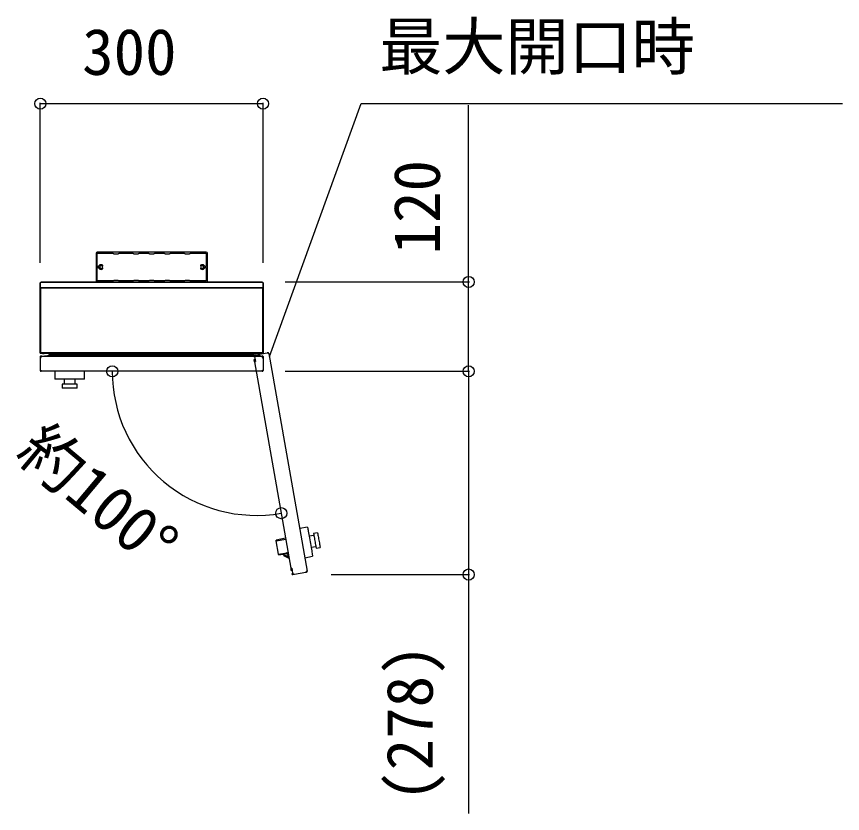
# Model space of a CAD drawing. Units: millimetres, scale not verified. Extents: x -4375 to 4375, y -6498 to 6471.
# Drawn here: x -1057 to 55, y 3063 to 4136 of the extents above; entities that cross this region are included whole.
import ezdxf
from ezdxf.enums import TextEntityAlignment as Align

# ---------------------------------------------------------------- set-up
doc = ezdxf.new("R2010")
doc.units = ezdxf.units.MM
doc.header["$LTSCALE"] = 30
doc.layers.add('0-2_YKK_A1', color=4, linetype='Continuous')
doc.layers.add('0-3_YKK_D', color=6, linetype='Continuous')
doc.styles.add('ＭＳ ゴシック', font='')
doc.styles.get('ＭＳ ゴシック').set_extended_font_data('MS Gothic')

msp = doc.modelspace()

# ---------------------------------------------------------------- linework, layer by layer
at = {"layer": '0-2_YKK_A1'}
for p, q in [((-949.97, 3817.47), (-949.97, 3780.47)), ((-801.47, 3818.97), (-948.47, 3818.97)), ((-948.47, 3800.22), (-948.47, 3816.97)), ((-947.97, 3817.47), (-926.92, 3817.47)), ((-926.77, 3817.43), (-926.04, 3817.01)), ((-925.89, 3816.97), (-920.05, 3816.97)), ((-919.9, 3817.01), (-919.18, 3817.43)), ((-919.03, 3817.47), (-899.92, 3817.47)), ((-899.77, 3817.43), (-899.04, 3817.01)), ((-898.89, 3816.97), (-893.05, 3816.97)), ((-892.9, 3817.01), (-892.18, 3817.43)), ((-892.03, 3817.47), (-878.92, 3817.47)), ((-878.77, 3817.43), (-878.04, 3817.01)), ((-877.89, 3816.97), (-872.05, 3816.97)), ((-871.9, 3817.01), (-871.18, 3817.43)), ((-871.03, 3817.47), (-857.92, 3817.47)), ((-857.77, 3817.43), (-857.04, 3817.01)), ((-856.89, 3816.97), (-851.05, 3816.97)), ((-850.9, 3817.01), (-850.18, 3817.43)), ((-850.03, 3817.47), (-830.92, 3817.47)), ((-830.77, 3817.43), (-830.04, 3817.01)), ((-829.89, 3816.97), (-824.05, 3816.97)), ((-823.9, 3817.01), (-823.18, 3817.43)), ((-823.03, 3817.47), (-801.97, 3817.47)), ((-801.47, 3816.97), (-801.47, 3800.22)), ((-799.97, 3780.47), (-799.97, 3817.47)), ((-948.47, 3780.97), (-948.47, 3797.72)), ((-946.67, 3799.72), (-947.97, 3799.72)), ((-947.97, 3798.22), (-946.67, 3798.22)), ((-946.17, 3800.33), (-946.17, 3800.22)), ((-946.17, 3797.72), (-946.17, 3797.61)), ((-942.97, 3802.17), (-943.17, 3802.17)), ((-943.17, 3795.77), (-942.97, 3795.77)), ((-941.41, 3800.12), (-941.27, 3800.12)), ((-941.27, 3797.82), (-941.41, 3797.82)), ((-940.87, 3800.52), (-940.87, 3801.25)), ((-940.87, 3796.7), (-940.87, 3797.42)), ((-809.07, 3801.25), (-809.07, 3800.52)), ((-809.07, 3797.42), (-809.07, 3796.7)), ((-808.67, 3800.12), (-808.53, 3800.12)), ((-808.53, 3797.82), (-808.67, 3797.82)), ((-806.77, 3802.17), (-806.97, 3802.17)), ((-806.97, 3795.77), (-806.77, 3795.77)), ((-803.77, 3800.22), (-803.77, 3800.33)), ((-803.77, 3797.61), (-803.77, 3797.72)), ((-801.97, 3799.72), (-803.27, 3799.72)), ((-803.27, 3798.22), (-801.97, 3798.22)), ((-801.47, 3797.72), (-801.47, 3780.97)), ((-1024.99, 3777.67), (-1024.99, 3682.86)), ((-1024.96, 3682.88), (-1024.96, 3777.64)), ((-725.96, 3778.67), (-1023.99, 3778.67)), ((-1023.96, 3778.64), (-725.99, 3778.64)), ((-948.47, 3778.97), (-801.47, 3778.97)), ((-926.92, 3780.47), (-947.97, 3780.47)), ((-926.04, 3780.93), (-926.77, 3780.51)), ((-920.05, 3780.97), (-925.89, 3780.97)), ((-919.18, 3780.51), (-919.9, 3780.93)), ((-899.92, 3780.47), (-919.03, 3780.47)), ((-899.04, 3780.93), (-899.77, 3780.51)), ((-893.05, 3780.97), (-898.89, 3780.97)), ((-892.18, 3780.51), (-892.9, 3780.93)), ((-878.92, 3780.47), (-892.03, 3780.47)), ((-878.04, 3780.93), (-878.77, 3780.51)), ((-872.05, 3780.97), (-877.89, 3780.97)), ((-871.18, 3780.51), (-871.9, 3780.93)), ((-857.92, 3780.47), (-871.03, 3780.47)), ((-857.04, 3780.93), (-857.77, 3780.51)), ((-851.05, 3780.97), (-856.89, 3780.97)), ((-850.18, 3780.51), (-850.9, 3780.93)), ((-830.92, 3780.47), (-850.03, 3780.47)), ((-830.04, 3780.93), (-830.77, 3780.51)), ((-824.05, 3780.97), (-829.89, 3780.97)), ((-823.18, 3780.51), (-823.9, 3780.93)), ((-801.97, 3780.47), (-823.03, 3780.47)), ((-724.99, 3777.64), (-724.99, 3683.38)), ((-724.96, 3683.36), (-724.96, 3777.67)), ((-1024.82, 3770.17), (-1024.9, 3766.03)), ((-1024.9, 3766.03), (-1024.9, 3684.11)), ((-1024.82, 3770.19), (-1024.82, 3770.17)), ((-1024.67, 3684.27), (-1024.72, 3770.06)), ((-1024.51, 3770.9), (-1024.53, 3770.88)), ((-1023.81, 3771.19), (-726.14, 3771.19)), ((-726.23, 3771.06), (-1023.72, 3771.06)), ((-725.43, 3770.9), (-725.42, 3770.88)), ((-725.23, 3770.06), (-725.28, 3684.27)), ((-725.05, 3766.03), (-725.12, 3770.19)), ((-725.05, 3684.11), (-725.05, 3766.03)), ((-1024.96, 3682.88), (-1024.99, 3682.86)), ((-1013.05, 3682.88), (-1024.96, 3682.88)), ((-1022.51, 3682.85), (-1023.99, 3682.85)), ((-1023.91, 3683.11), (-1020.62, 3683.07)), ((-1023.91, 3683.1), (-1023.9, 3683.1)), ((-1023.9, 3683.1), (-1020.62, 3683.04)), ((-726.28, 3683.33), (-1023.67, 3683.33)), ((-726.28, 3683.27), (-1023.67, 3683.27)), ((-1022.63, 3682.85), (-1022.37, 3682.73)), ((-1022.15, 3682.68), (-1022.51, 3682.85)), ((-1020.63, 3683.04), (-1020.62, 3683.04)), ((-1012.28, 3682.65), (-1019.65, 3682.65)), ((-1013.06, 3682.87), (-1013.05, 3682.88)), ((-1011.97, 3682.87), (-1013.06, 3682.87)), ((-1013.05, 3683.07), (-1013.05, 3682.88)), ((-1013.05, 3683.04), (-1013.05, 3682.88)), ((-1012.28, 3679.55), (-1012.28, 3682.65)), ((-1011.97, 3682.04), (-1011.97, 3683.07)), ((-1010.92, 3683.1), (-739.02, 3683.1)), ((-737.99, 3683.08), (-737.97, 3683.07)), ((-737.97, 3683.07), (-729.33, 3683.07)), ((-737.97, 3683.07), (-737.97, 3682.04)), ((-737.97, 3682.96), (-737.28, 3682.96)), ((-737.67, 3682.65), (-737.67, 3679.55)), ((-730.3, 3682.65), (-737.67, 3682.65)), ((-725.49, 3682.88), (-736.89, 3682.88)), ((-734.92, 3680.8), (-719.46, 3683.53)), ((-729.33, 3683.07), (-726.05, 3683.11)), ((-729.31, 3683.04), (-726.03, 3683.1)), ((-727.8, 3682.68), (-727.43, 3682.86)), ((-727.58, 3682.73), (-727.31, 3682.86)), ((-725.96, 3682.86), (-727.43, 3682.86)), ((-726.03, 3683.1), (-726.05, 3683.1)), ((-718.48, 3683.7), (-719.46, 3683.53)), ((-718.34, 3682.92), (-718.48, 3683.7)), ((-718.34, 3682.92), (-718.36, 3682.91)), ((-718.3, 3682.72), (-718.29, 3682.62)), ((-717.2, 3682.81), (-665.49, 3389.54)), ((-1024.97, 3678.45), (-1024.97, 3659.75)), ((-1024.17, 3678.45), (-1024.17, 3678.05)), ((-1023.67, 3678.33), (-1023.67, 3678.45)), ((-726.97, 3678.45), (-1022.97, 3678.45)), ((-1019.17, 3678.45), (-1019.17, 3679.55)), ((-1019.17, 3679.55), (-730.77, 3679.55)), ((-1016.17, 3678.75), (-1019.17, 3678.75)), ((-1017.17, 3679.55), (-1017.17, 3678.75)), ((-1016.17, 3678.45), (-1016.17, 3679.55)), ((-1012.37, 3681.62), (-1012.28, 3681.62)), ((-1012.37, 3679.55), (-1012.37, 3681.62)), ((-1011.25, 3681.08), (-1011.25, 3679.55)), ((-1010.97, 3681.04), (-738.97, 3681.04)), ((-738.7, 3679.55), (-738.7, 3681.08)), ((-736.97, 3674.55), (-736.18, 3674.69)), ((-734.92, 3680.8), (-736.89, 3680.46)), ((-735.83, 3672.72), (-736.62, 3672.58)), ((-736.45, 3671.6), (-736.62, 3672.58)), ((-736.55, 3678.49), (-735.36, 3671.79)), ((-736.45, 3671.6), (-687.41, 3393.49)), ((-735.66, 3671.74), (-735.83, 3672.72)), ((-733.77, 3679.55), (-733.77, 3678.45)), ((-730.77, 3678.75), (-733.77, 3678.75)), ((-732.77, 3678.75), (-732.77, 3679.55)), ((-730.77, 3679.55), (-730.77, 3678.45)), ((-726.27, 3678.45), (-726.27, 3678.33)), ((-725.77, 3678.05), (-725.77, 3678.45)), ((-724.97, 3678.45), (-724.97, 3659.75)), ((-1024.17, 3659.78), (-1024.17, 3659.75)), ((-1023.87, 3658.65), (-1023.87, 3659.75)), ((-1005.47, 3658.65), (-1005.29, 3647.95)), ((-965.66, 3647.95), (-965.47, 3658.65)), ((-726.07, 3659.75), (-725.97, 3659.75)), ((-725.77, 3659.75), (-725.77, 3659.78)), ((-965.66, 3647.95), (-1005.29, 3647.95)), ((-995.47, 3641.45), (-995.47, 3635.95)), ((-975.47, 3641.45), (-995.47, 3641.45)), ((-992.97, 3647.95), (-992.97, 3641.45)), ((-977.97, 3641.45), (-977.97, 3647.95)), ((-975.47, 3635.95), (-975.47, 3641.45)), ((-975.47, 3635.95), (-995.47, 3635.95)), ((-665.06, 3448.72), (-675.63, 3447.05)), ((-656.52, 3437.73), (-662.92, 3436.6)), ((-651.54, 3441.14), (-656.96, 3440.19)), ((-694.53, 3433.88), (-707.41, 3431.5)), ((-707.23, 3430.44), (-694.34, 3432.78)), ((-704.06, 3412.46), (-707.23, 3430.44)), ((-660.32, 3421.82), (-653.92, 3422.95)), ((-653.48, 3420.49), (-648.07, 3421.45)), ((-704.06, 3412.46), (-693.16, 3414.32)), ((-703.87, 3411.4), (-695.37, 3412.82)), ((-695.07, 3413.25), (-696.22, 3411.61)), ((-696.22, 3411.61), (-690.08, 3408.65)), ((-695.07, 3413.25), (-692.97, 3413.6)), ((-693.2, 3414.5), (-692.71, 3414.59)), ((-692.67, 3414.41), (-691.14, 3414.67)), ((-692.47, 3413.69), (-691.01, 3413.93)), ((-690.51, 3410.92), (-691.15, 3410.8)), ((-691.15, 3410.8), (-690.35, 3410.19)), ((-668.69, 3407.66), (-658.18, 3409.7)), ((-687.41, 3393.49), (-687.24, 3392.51)), ((-686.62, 3393.63), (-686.45, 3392.64)), ((-686.33, 3393.68), (-685.15, 3386.98)), ((-687.24, 3392.51), (-686.45, 3392.64)), ((-686.1, 3390.67), (-686.89, 3390.54)), ((-685.81, 3390.73), (-686.1, 3390.67)), ((-684.9, 3386.32), (-685.02, 3386.29)), ((-684.94, 3385.8), (-684.54, 3385.87)), ((-684.8, 3385.01), (-682.83, 3385.36)), ((-682.83, 3385.36), (-667.37, 3388.09)), ((-667.37, 3388.09), (-666.38, 3388.26)), ((-666.56, 3389.25), (-666.57, 3389.35)), ((-666.54, 3389.05), (-666.52, 3389.05))]:
    msp.add_line(p, q, dxfattribs=at)
for points in [[(-1024.51, 3683.32), (-1024.66, 3683.18), (-1024.78, 3683.06), (-1024.87, 3682.96), (-1024.93, 3682.9), (-1024.96, 3682.88)], [(-1022.15, 3682.68), (-1022.27, 3682.69), (-1022.37, 3682.73)], [(-1011.96, 3683.08), (-1011.97, 3683.07), (-1020.62, 3683.07)], [(-1010.92, 3683.1), (-1011.4, 3683.1), (-1011.79, 3683.09), (-1011.96, 3683.08)], [(-737.99, 3683.08), (-738.16, 3683.09), (-738.55, 3683.1), (-739.02, 3683.1)], [(-727.8, 3682.68), (-727.68, 3682.69), (-727.58, 3682.73)], [(-724.99, 3683.38), (-725.03, 3683.19), (-725.14, 3683.03), (-725.3, 3682.92), (-725.49, 3682.88)], [(-724.96, 3683.36), (-724.99, 3683.17), (-725.1, 3683.01), (-725.26, 3682.9), (-725.46, 3682.86)], [(-718.29, 3682.62), (-718.07, 3682.66), (-717.87, 3682.69), (-717.68, 3682.73), (-717.52, 3682.76), (-717.39, 3682.78), (-717.29, 3682.8), (-717.22, 3682.81), (-717.2, 3682.81)], [(-736.62, 3672.58), (-736.69, 3672.97), (-736.75, 3673.34), (-736.81, 3673.68), (-736.87, 3673.98), (-736.91, 3674.22), (-736.94, 3674.4), (-736.96, 3674.52), (-736.97, 3674.55)], [(-736.45, 3671.6), (-736.43, 3671.6), (-736.37, 3671.61), (-736.27, 3671.63), (-736.13, 3671.66), (-735.97, 3671.68), (-735.78, 3671.72), (-735.58, 3671.75), (-735.36, 3671.79)], [(-735.89, 3674.75), (-735.94, 3674.74), (-736.03, 3674.72), (-736.11, 3674.71), (-736.16, 3674.7), (-736.18, 3674.69)], [(-736.18, 3674.69), (-736.17, 3674.66), (-736.15, 3674.54), (-736.12, 3674.36), (-736.08, 3674.12), (-736.03, 3673.82), (-735.97, 3673.48), (-735.9, 3673.11), (-735.83, 3672.72)], [(-726.07, 3659.75), (-726.07, 3658.65), (-1023.87, 3658.65)], [(-665.06, 3448.72), (-665.04, 3448.63), (-664.97, 3448.19), (-664.83, 3447.42), (-664.64, 3446.32), (-664.39, 3444.92), (-664.09, 3443.24), (-663.75, 3441.3), (-663.37, 3439.15), (-662.96, 3436.83), (-662.53, 3434.37), (-662.08, 3431.81), (-661.62, 3429.21)], [(-656.96, 3440.19), (-656.95, 3440.18), (-656.91, 3439.91), (-656.8, 3439.3), (-656.63, 3438.36), (-656.42, 3437.14), (-656.16, 3435.66), (-655.87, 3434), (-655.55, 3432.2), (-655.22, 3430.34)], [(-651.54, 3441.14), (-651.54, 3441.13), (-651.49, 3440.87), (-651.38, 3440.25), (-651.22, 3439.32), (-651, 3438.09), (-650.74, 3436.62), (-650.45, 3434.95), (-650.13, 3433.16), (-649.8, 3431.29)], [(-707.23, 3430.44), (-707.31, 3430.9), (-707.37, 3431.23), (-707.4, 3431.43), (-707.41, 3431.5)], [(-661.62, 3429.21), (-661.16, 3426.61), (-660.71, 3424.06), (-660.28, 3421.59), (-659.87, 3419.27), (-659.49, 3417.12), (-659.15, 3415.18), (-658.85, 3413.5), (-658.6, 3412.1), (-658.41, 3411), (-658.27, 3410.23), (-658.2, 3409.8), (-658.18, 3409.7)], [(-655.22, 3430.34), (-654.89, 3428.48), (-654.57, 3426.68), (-654.28, 3425.02), (-654.02, 3423.54), (-653.81, 3422.32), (-653.64, 3421.38), (-653.53, 3420.77), (-653.49, 3420.5), (-653.48, 3420.49)], [(-649.8, 3431.29), (-649.47, 3429.43), (-649.16, 3427.63), (-648.86, 3425.97), (-648.6, 3424.5), (-648.39, 3423.27), (-648.22, 3422.34), (-648.12, 3421.72), (-648.07, 3421.46), (-648.07, 3421.45)], [(-703.87, 3411.4), (-703.88, 3411.47), (-703.92, 3411.67), (-703.98, 3412), (-704.06, 3412.46)], [(-689.76, 3406.83), (-697.09, 3410.37), (-696.22, 3411.61)], [(-691.15, 3410.8), (-692.02, 3411.77), (-692.65, 3412.79), (-693, 3413.69), (-693.16, 3414.29), (-693.2, 3414.5)], [(-692.71, 3414.59), (-692.68, 3414.43), (-692.58, 3414.01), (-692.34, 3413.33), (-691.93, 3412.52), (-691.31, 3411.67), (-690.51, 3410.92)], [(-686.33, 3393.68), (-686.54, 3393.64), (-686.74, 3393.61), (-686.93, 3393.57), (-687.09, 3393.55), (-687.23, 3393.52), (-687.33, 3393.5), (-687.39, 3393.49), (-687.41, 3393.49)], [(-686.89, 3390.54), (-686.9, 3390.57), (-686.92, 3390.69), (-686.95, 3390.87), (-686.99, 3391.11), (-687.04, 3391.41), (-687.1, 3391.75), (-687.17, 3392.12), (-687.24, 3392.51)], [(-686.45, 3392.64), (-686.38, 3392.26), (-686.32, 3391.89), (-686.26, 3391.55), (-686.2, 3391.25), (-686.16, 3391.01), (-686.13, 3390.82), (-686.11, 3390.71), (-686.1, 3390.67)], [(-665.49, 3389.54), (-665.51, 3389.53), (-665.57, 3389.52), (-665.67, 3389.5), (-665.81, 3389.48), (-665.97, 3389.45), (-666.16, 3389.42), (-666.36, 3389.38), (-666.57, 3389.35)]]:
    msp.add_lwpolyline(points, dxfattribs=at)
for centre, radius, start, end in [((-948.47, 3817.47), 1.5, 90, 180), ((-947.97, 3816.97), 0.5, 90, 180), ((-926.92, 3817.17), 0.3, 60, 90), ((-925.89, 3817.27), 0.3, 240, 270), ((-920.05, 3817.27), 0.3, 270, 300), ((-919.03, 3817.17), 0.3, 90, 120), ((-899.92, 3817.17), 0.3, 60, 90), ((-898.89, 3817.27), 0.3, 240, 270), ((-893.05, 3817.27), 0.3, 270, 300), ((-892.03, 3817.17), 0.3, 90, 120), ((-878.92, 3817.17), 0.3, 60, 90), ((-877.89, 3817.27), 0.3, 240, 270), ((-872.05, 3817.27), 0.3, 270, 300), ((-871.03, 3817.17), 0.3, 90, 120), ((-857.92, 3817.17), 0.3, 60, 90), ((-856.89, 3817.27), 0.3, 240, 270), ((-851.05, 3817.27), 0.3, 270, 300), ((-850.03, 3817.17), 0.3, 90, 120), ((-830.92, 3817.17), 0.3, 60, 90), ((-829.89, 3817.27), 0.3, 240, 270), ((-824.05, 3817.27), 0.3, 270, 300), ((-823.03, 3817.17), 0.3, 90, 120), ((-801.97, 3816.97), 0.5, 0, 90), ((-801.47, 3817.47), 1.5, 0, 90), ((-947.97, 3800.22), 0.5, 180, 270), ((-947.97, 3797.72), 0.5, 90, 180), ((-946.67, 3800.22), 0.5, 270, 0), ((-946.67, 3797.72), 0.5, 360, 90), ((-945.67, 3800.33), 0.5, 146.44269, 180), ((-945.67, 3797.61), 0.5, 180, 213.55731), ((-943.17, 3798.67), 3.5, 90, 146.44269), ((-943.17, 3799.27), 3.5, 213.55731, 270), ((-944.2, 3799.83), 0.75, 72.29961, 217.70039), ((-944.2, 3798.11), 0.75, 142.29961, 287.70039), ((-944.95, 3799.25), 0.2, 351.96926, 37.70039), ((-944.95, 3798.69), 0.2, 322.29961, 8.03074), ((-942.97, 3798.97), 1.8, 171.96926, 188.03074), ((-943.91, 3800.74), 0.2, 252.29961, 298.03074), ((-943.91, 3797.21), 0.2, 61.96926, 107.70039), ((-942.97, 3798.97), 1.8, 96.2602, 118.03074), ((-942.97, 3798.97), 1.8, 241.96926, 263.7398), ((-943.19, 3800.96), 0.2, 276.2602, 313.1301), ((-943.19, 3796.98), 0.2, 46.8699, 83.7398), ((-942.71, 3800.45), 0.5, 26.8699, 133.1301), ((-942.71, 3797.49), 0.5, 226.8699, 333.1301), ((-942.97, 3798.97), 3.2, 51.63349, 90), ((-942.97, 3798.97), 3.2, 270, 308.36651), ((-942.09, 3800.77), 0.2, 206.8699, 243.7398), ((-942.09, 3797.18), 0.2, 116.2602, 153.1301), ((-942.97, 3798.97), 1.8, 44.79283, 63.7398), ((-942.97, 3798.97), 1.8, 296.2602, 315.20717), ((-941.41, 3800.52), 0.4, 224.79283, 270), ((-941.41, 3797.42), 0.4, 90, 135.20717), ((-941.27, 3800.52), 0.4, 270, 0), ((-941.27, 3797.42), 0.4, 360, 90), ((-941.17, 3801.25), 0.3, 0, 51.63349), ((-941.17, 3796.7), 0.3, 308.36651, 360), ((-808.77, 3801.25), 0.3, 128.36651, 180), ((-808.67, 3800.52), 0.4, 180, 270), ((-808.67, 3797.42), 0.4, 90, 180), ((-808.77, 3796.7), 0.3, 180, 231.63349), ((-806.97, 3798.97), 3.2, 90, 128.36651), ((-806.97, 3798.97), 3.2, 231.63349, 270), ((-808.53, 3800.52), 0.4, 270, 315.20717), ((-808.53, 3797.42), 0.4, 44.79283, 90), ((-806.97, 3798.97), 1.8, 116.2602, 135.20717), ((-806.97, 3798.97), 1.8, 224.79283, 243.7398), ((-807.86, 3800.77), 0.2, 296.2602, 333.1301), ((-807.86, 3797.18), 0.2, 26.8699, 63.7398), ((-807.23, 3800.45), 0.5, 46.8699, 153.1301), ((-807.23, 3797.49), 0.5, 206.8699, 313.1301), ((-806.75, 3800.96), 0.2, 226.8699, 263.7398), ((-806.75, 3796.98), 0.2, 96.2602, 133.1301), ((-806.77, 3798.67), 3.5, 33.55731, 90), ((-806.97, 3798.97), 1.8, 61.96926, 83.7398), ((-806.97, 3798.97), 1.8, 276.2602, 298.03074), ((-806.77, 3799.27), 3.5, 270, 326.44269), ((-806.03, 3800.74), 0.2, 241.96926, 287.70039), ((-806.03, 3797.21), 0.2, 72.29961, 118.03074), ((-805.74, 3799.83), 0.75, 322.29961, 107.70039), ((-805.74, 3798.11), 0.75, 252.29961, 37.70039), ((-804.99, 3799.25), 0.2, 142.29961, 188.03074), ((-806.97, 3798.97), 1.8, 351.96926, 8.03074), ((-804.99, 3798.69), 0.2, 171.96926, 217.70039), ((-804.27, 3800.33), 0.5, 360, 33.55731), ((-804.27, 3797.61), 0.5, 326.44269, 0), ((-803.27, 3800.22), 0.5, 180, 270), ((-803.27, 3797.72), 0.5, 90, 180), ((-801.97, 3800.22), 0.5, 270, 0), ((-801.97, 3797.72), 0.5, 0, 90), ((-1023.99, 3777.67), 1, 90, 180), ((-1023.95, 3777.64), 1, 90.02039, 179.97918), ((-948.47, 3780.47), 1.5, 180, 270), ((-947.97, 3780.97), 0.5, 180, 270), ((-926.92, 3780.77), 0.3, 270, 300), ((-925.89, 3780.67), 0.3, 90, 120), ((-920.05, 3780.67), 0.3, 60, 90), ((-919.03, 3780.77), 0.3, 240, 270), ((-899.92, 3780.77), 0.3, 270, 300), ((-898.89, 3780.67), 0.3, 90, 120), ((-893.05, 3780.67), 0.3, 60, 90), ((-892.03, 3780.77), 0.3, 240, 270), ((-878.92, 3780.77), 0.3, 270, 300), ((-877.89, 3780.67), 0.3, 90, 120), ((-872.05, 3780.67), 0.3, 60, 90), ((-871.03, 3780.77), 0.3, 240, 270), ((-857.92, 3780.77), 0.3, 270, 300), ((-856.89, 3780.67), 0.3, 90, 120), ((-851.05, 3780.67), 0.3, 60, 90), ((-850.03, 3780.77), 0.3, 240, 270), ((-830.92, 3780.77), 0.3, 270, 300), ((-829.89, 3780.67), 0.3, 90, 120), ((-824.05, 3780.67), 0.3, 60, 90), ((-823.03, 3780.77), 0.3, 240, 270), ((-801.97, 3780.97), 0.5, 270, 0), ((-801.47, 3780.47), 1.5, 270, 0), ((-725.99, 3777.64), 1, 0.02082, 89.97961), ((-725.96, 3777.67), 1, 0, 90), ((-1023.82, 3770.17), 1, 135, 179), ((-1023.72, 3770.06), 1, 90.0235, 179.9765), ((-1023.81, 3770.19), 0.999, 89.96832, 135.01126), ((-726.23, 3770.06), 1, 0.0235, 89.9765), ((-726.14, 3770.19), 0.999, 44.98874, 90.03168), ((-726.12, 3770.17), 1, 1, 45), ((-1023.9, 3684.11), 1, 180, 269.25987), ((-1023.9, 3684.1), 1, 180, 268.96448), ((-1023.67, 3684.33), 1, 180.02116, 269.97927), ((-1023.67, 3684.27), 1, 180.01816, 269.9827), ((-736.89, 3683.88), 1, 234.48661, 270.00296), ((-726.28, 3684.33), 1, 270.02073, 359.97884), ((-726.28, 3684.27), 1, 270.0173, 359.98184), ((-726.05, 3684.11), 1, 270.01688, 359.98205), ((-726.05, 3684.1), 1, 271.03552, 0), ((-719.29, 3682.55), 1, 10, 100), ((-718.29, 3682.62), 1.1, 10, 100), ((-718.29, 3682.62), 0.3, 10, 100), ((-1023.92, 3678.45), 1.05, 0, 180), ((-1022.97, 3676.45), 2, 90, 180), ((-1023.92, 3678.45), 0.25, 0, 180), ((-1012.37, 3677.75), 3, 90, 143.1301), ((-1010.97, 3682.04), 1, 180, 270), ((-738.97, 3682.04), 1, 269.98506, 0.00619), ((-736.71, 3679.42), 1.05, 100, 280), ((-734.58, 3678.83), 2, 100, 190), ((-731.77, 3675.45), 5, 90, 124.91521), ((-731.77, 3675.45), 5, 53.1301, 90), ((-730.57, 3677.05), 3, 27.81814, 53.1301), ((-726.02, 3678.45), 1.05, 0, 180), ((-726.97, 3676.45), 2, 0, 90), ((-726.02, 3678.45), 0.25, 0, 180), ((-1023.97, 3660.75), 1, 180, 270), ((-725.97, 3660.75), 1, 270, 0), ((-1023.87, 3659.75), 1.1, 180, 270), ((-1023.87, 3659.75), 0.3, 180, 270), ((-726.07, 3659.75), 1.1, 270, 0), ((-726.07, 3659.75), 0.3, 270, 360), ((-684.98, 3386.05), 1.05, 100, 280), ((-684.98, 3386.05), 0.25, 100, 280), ((-683.18, 3387.33), 2, 190, 280), ((-667.54, 3389.07), 1, 280, 10), ((-666.57, 3389.35), 0.3, 280, 10), ((-666.57, 3389.35), 1.1, 280, 10)]:
    msp.add_arc(centre, radius, start, end, dxfattribs=at)
for centre, major_axis, ratio, start_param, end_param in [((-1023.99, 3682.86), (1, 0), 0.008727, 3.1241394, 4.712389), ((-1024.96, 3683.88), (0, 1), 0.017455, 3.15032, 3.1590459), ((-1024.96, 3683.88), (0, 1), 0.017455, 3.15032, 3.1590459), ((-1019.65, 3682.68), (2.5, 0), 0.008727, 3.1590459, 4.712389), ((-730.3, 3682.68), (2.5, 0), 0.008727, 4.712389, 6.265732), ((-725.96, 3682.86), (0.5, 0), 0.008727, 4.712389, 6.3006386), ((-725.49, 3683.88), (0, 1), 0.008728, 3.1241394, 3.132866), ((-725.49, 3683.88), (0, 1), 0.008728, 3.1241394, 3.132866)]:
    msp.add_ellipse(centre, major_axis=major_axis, ratio=ratio, start_param=start_param, end_param=end_param, dxfattribs=at)
at = {"layer": '0-3_YKK_D'}
for p, q in [((-1024.97, 3804.67), (-1024.97, 4019.97)), ((-1024.97, 4018.97), (-724.97, 4018.97)), ((-724.97, 3804.67), (-724.97, 4019.97)), ((-694.97, 3778.97), (-447.07, 3778.97)), ((-694.97, 3658.65), (-447.07, 3658.65)), ((-693.97, 3658.65), (-447.07, 3658.65)), ((-633.25, 3385), (-447.07, 3385))]:
    msp.add_line(p, q, dxfattribs=at)
for points in [[(-716.49, 3678.74), (-592.65, 4018.97), (55.47, 4018.97)], [(-448.07, 3658.65), (-448.07, 3778.97), (-448.07, 4017.04)], [(-448.07, 3658.65), (-448.07, 3385), (-448.07, 3063.38)]]:
    msp.add_lwpolyline(points, dxfattribs=at)
for centre in [(-1024.97, 4018.97), (-724.97, 4018.97), (-448.07, 3778.97), (-928.13, 3658.65), (-448.07, 3658.65), (-448.07, 3658.65), (-700.48, 3467.64), (-448.07, 3385)]:
    msp.add_circle(centre, 7.5, dxfattribs=at)
msp.add_arc((-734.17, 3658.65), 193.96, 180, 280, dxfattribs=at)

# ---------------------------------------------------------------- texts
at = {"layer": '0-3_YKK_D', "style": 'ＭＳ ゴシック'}
for s, p in [('最大開口時', (-568.45, 4046.05)), ('300', (-968.67, 4038.97))]:
    msp.add_text(s, height=62.32, dxfattribs=at).set_placement(p, align=Align.BOTTOM_LEFT)
for s, rotation, p in [('120', 90, (-468.07, 3815.93)), ('約100°', 320, (-1072.32, 3530.65)), ('(278)', 90, (-477.73, 3079.03))]:
    msp.add_text(s, height=62.32, rotation=rotation, dxfattribs=at).set_placement(p, align=Align.BOTTOM_LEFT)

doc.saveas('drawing.dxf')
